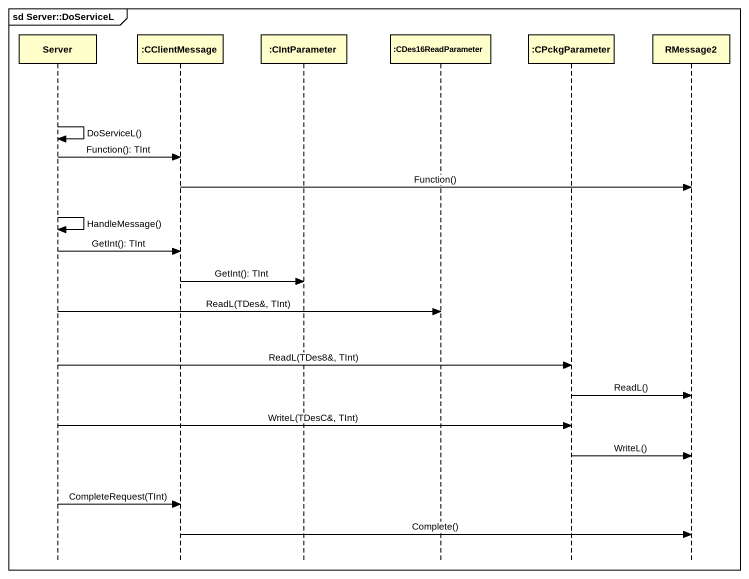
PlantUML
@startuml
mainframe sd Server::DoServiceL
hide footbox
participant Server
participant ":CClientMessage" as CClientMessage
participant ":CIntParameter" as CIntParameter
participant ":CDes16ReadParameter" as CDes16ReadParameter
participant ":CPckgParameter" as CPckgParameter
participant RMessage2

Server -> Server : DoServiceL()
Server -> CClientMessage : Function(): TInt
CClientMessage -> RMessage2 : Function()
Server -> Server : HandleMessage()
Server -> CClientMessage : GetInt(): TInt
CClientMessage -> CIntParameter : GetInt(): TInt
Server -> CDes16ReadParameter : ReadL(TDes&, TInt)
Server -> CPckgParameter : ReadL(TDes8&, TInt)
CPckgParameter -> RMessage2 : ReadL()
Server -> CPckgParameter : WriteL(TDesC&, TInt)
CPckgParameter -> RMessage2 : WriteL()
Server -> CClientMessage : CompleteRequest(TInt)
CClientMessage -> RMessage2 : Complete()
@enduml
